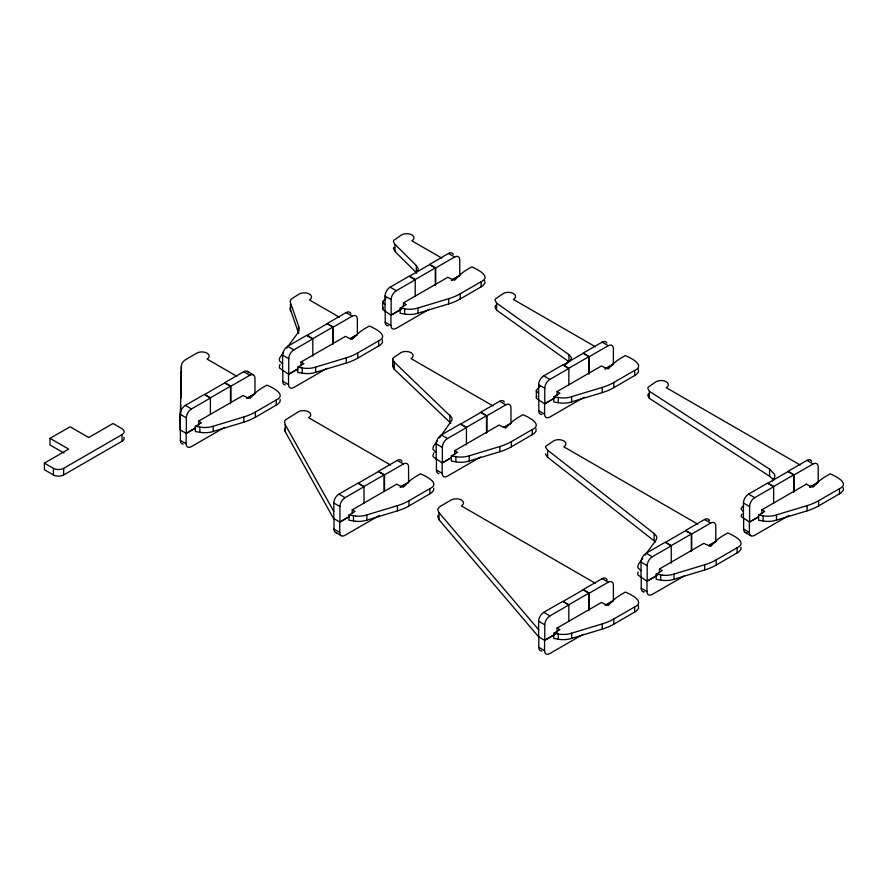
<?xml version="1.0" encoding="UTF-8"?>
<svg xmlns="http://www.w3.org/2000/svg" width="888" height="888" viewBox="0 0 888 888"><rect width="100%" height="100%" fill="white"/><g stroke="black" fill="none" stroke-linecap="round" stroke-linejoin="round"><path stroke-width="1.33" d="M180.197 422.799L181.474 364.979A17.05 9.846 0 0 1 185.104 359.973L196.781 353.147A7.237 4.185 0 0 1 207.026 353.147A7.237 4.185 0 0 1 207.026 359.063L236.874 376.29M195.271 428.282L186.336 433.444L180.197 429.892L180.697 405.05M180.841 398.146L181.341 366.2M181.341 373.293L181.474 372.072A17.05 9.846 0 0 1 181.563 371.672M638.072 572.039L637.75 573.837A8.969 5.173 0 0 0 638.206 575.202L647.174 581.252L657.231 575.446M280.042 364.346L279.32 366.899A8.969 5.173 0 0 0 279.776 368.265L288.744 374.314L297.691 369.153M383.172 307.603L382.75 308.669A5.428 3.13 0 0 0 382.917 309.69L391.153 315.196L401.21 309.39M536.785 396.292L536.363 397.347A5.428 3.13 0 0 0 536.53 398.379L544.766 403.885L554.822 398.079M433.921 452.647L432.933 455.588A8.969 5.173 0 0 0 433.388 456.954L442.357 463.003L451.304 457.842M648.584 393.65L648.173 394.294A7.504 4.329 0 0 0 647.874 395.604L649.394 398.39L769.596 476.234L773.781 480.042M283.516 352.481L279.82 357.631L279.32 359.807A8.969 5.173 0 0 0 279.776 361.172L282.606 363.68M286.735 348.085L297.191 333.821A22.944 13.253 0 0 0 298.535 325.885M437.129 441.17L433.433 446.32L432.933 448.496A8.969 5.173 0 0 0 433.388 449.861L436.219 452.358M439.549 437.873L451.903 420.224A12.821 7.404 0 0 0 451.537 417.26L394.294 362.171L392.685 359.418A7.204 4.163 0 0 1 392.929 358.13L400.788 352.68A7.237 4.185 0 0 1 411.022 352.68A7.237 4.185 0 0 1 411.022 358.586L492.962 405.894M642.757 558.319L638.472 564.191L637.75 566.744A8.969 5.173 0 0 0 638.206 568.109L641.036 570.618M645.165 555.033L655.888 540.381L656.72 538.128A11.156 6.438 0 0 0 656.288 535.964L654.145 533.544L547.63 450.172L545.698 447.541A6.438 3.719 0 0 1 545.865 446.276L553.579 440.892A7.237 4.185 0 0 1 563.813 440.892A7.237 4.185 0 0 1 563.813 446.808L697.691 524.098M496.059 305.128L495.382 306.071A7.504 4.329 0 0 0 495.082 307.392L496.603 310.167L568.942 361.76L568.942 354.667L496.603 303.074L495.082 300.288A7.504 4.329 0 0 1 495.382 298.979L503.196 293.551A7.237 4.185 0 0 1 513.431 293.551A7.237 4.185 0 0 1 513.431 299.467L595.371 346.764M742.035 514.008L741.18 515.606A5.428 3.13 0 0 0 741.347 516.627L749.583 522.133L758.53 516.971M772.527 480.919L774.758 476.867A14.708 8.492 0 0 0 774.458 474.248L769.596 469.142L649.394 391.297L647.874 388.511A7.504 4.329 0 0 1 648.173 387.19L655.988 381.762A7.237 4.185 0 0 1 666.233 381.762A7.237 4.185 0 0 1 666.233 387.679L800.11 464.979M608.202 605.427L612.742 600.887A54.967 31.735 0 0 1 621.478 594.316L625.363 592.074C629.592 593.894 646.142 601.487 634.687 606.915L613.797 618.98A47.974 27.695 0 0 1 602.275 623.887M710.611 546.298L715.151 541.769A54.967 31.735 0 0 1 723.887 535.187L727.772 532.944C732.001 534.765 748.551 542.368 737.096 547.796L716.205 559.851A47.974 27.695 0 0 1 704.684 564.768L672.127 574.614A17.294 9.99 0 0 1 662.77 575.191M742.612 506.36L741.18 508.502A5.428 3.13 0 0 0 741.347 509.534L743.445 511.488M415.884 272.605L417.793 270.174A9.824 5.672 0 0 0 417.926 268.054L416.328 265.545L394.661 244.067L393.495 241.636A7.504 4.329 0 0 1 393.784 240.326L401.598 234.898A7.237 4.185 0 0 1 411.843 234.898A7.237 4.185 0 0 1 411.843 240.815L441.691 258.042M386.291 297.635L382.75 301.565A5.428 3.13 0 0 0 382.917 302.597L385.015 304.551M539.904 386.324L536.363 390.254A5.428 3.13 0 0 0 536.53 391.286L538.628 393.24M565.201 364.935L570.14 360.683L571.295 358.641A7.859 4.54 0 0 0 571.206 357.298L568.942 354.667M280.186 399.5L279.986 401.876L277.733 404.24L255.367 417.238A47.974 27.695 0 0 1 243.845 422.155L211.288 432.012A17.294 9.99 0 0 1 201.931 432.578L195.349 431.557L195.349 426.351L201.931 427.361A17.294 9.99 0 0 0 211.3 426.806L243.845 416.949A47.974 27.695 0 0 0 255.367 412.043L276.257 399.977C287.712 394.55 271.162 386.946 266.933 385.137L263.048 387.379A54.967 31.735 0 0 0 254.301 393.95L249.772 398.49A32.623 18.837 0 0 1 243.101 395.471L198.623 421.145L198.623 425.052M304.34 373.448L297.758 372.427L297.758 367.221L304.34 368.243A17.294 9.99 0 0 0 313.708 367.688L346.253 357.82A47.974 27.695 0 0 0 357.775 352.913L378.665 340.848C390.121 335.42 373.571 327.827 369.341 326.007L365.456 328.249A54.967 31.735 0 0 0 356.71 334.832L352.181 339.36A32.623 18.837 0 0 1 345.51 336.341L301.032 362.015L301.032 365.923M484.515 280.308L485.003 283.15L482.55 285.98L460.184 298.99A47.974 27.695 0 0 1 448.662 303.907L416.106 313.753A17.294 9.99 0 0 1 406.748 314.33L400.166 313.298L400.166 308.103L406.748 309.113A17.294 9.99 0 0 0 416.117 308.558L448.662 298.701A47.974 27.695 0 0 0 460.184 293.795L481.074 281.729C492.529 276.301 475.979 268.698 471.75 266.888L467.865 269.131A54.967 31.735 0 0 0 459.129 275.702L454.589 280.231A32.623 18.837 0 0 1 447.918 277.223L403.441 302.897L403.441 306.793M304.34 373.448A17.294 9.99 0 0 0 313.708 372.893L346.253 363.026A47.974 27.695 0 0 0 357.775 358.119L380.142 345.11L382.395 342.746L382.395 339.904M355.544 516.061A17.294 9.99 0 0 0 364.913 515.495L397.458 505.638A47.974 27.695 0 0 0 408.98 500.732L429.87 488.666C441.325 483.239 424.775 475.635 420.546 473.826L416.661 476.068A54.967 31.735 0 0 0 407.925 482.639L403.385 487.179A32.623 18.837 0 0 1 396.714 484.16L352.236 509.834L352.236 513.73M536.008 428.593L536.008 431.435L533.755 433.799L511.388 446.808A47.974 27.695 0 0 1 499.866 451.715L467.31 461.571A17.294 9.99 0 0 1 457.953 462.137L451.37 461.116L451.37 455.91L457.953 456.932A17.294 9.99 0 0 0 467.321 456.377L499.866 446.509A47.974 27.695 0 0 0 511.388 441.602L532.278 429.537C543.734 424.109 527.183 416.516 522.954 414.696L519.069 416.938A54.967 31.735 0 0 0 510.334 423.521L505.794 428.049A32.623 18.837 0 0 1 499.123 425.03L454.656 450.704L454.656 454.612M355.544 521.267A17.294 9.99 0 0 0 364.913 520.701L397.458 510.844A47.974 27.695 0 0 0 408.98 505.938L431.346 492.929L433.599 490.553L433.799 488.189M569.73 402.453A17.294 9.99 0 0 1 560.361 403.019L553.779 401.987L553.779 396.781L560.361 397.802A17.294 9.99 0 0 0 569.73 397.247L602.275 387.39A47.974 27.695 0 0 0 613.797 382.484L634.687 370.418C646.142 364.99 629.592 357.387 625.363 355.577L621.478 357.809A54.967 31.735 0 0 0 612.742 364.391L608.202 368.92A32.623 18.837 0 0 1 601.531 365.911L557.065 391.586L557.065 395.482M569.719 402.442L602.275 392.585A47.974 27.695 0 0 0 613.797 387.679L636.163 374.669L638.616 371.839L638.128 368.997M557.065 633.288L557.065 628.082L559.928 629.736L553.779 633.288L553.779 638.494L560.361 639.504A17.294 9.99 0 0 0 569.73 638.949L602.275 629.093A47.974 27.695 0 0 0 613.797 624.186L636.163 611.177L638.616 608.336L638.128 605.494M843.234 487.723L843.434 490.087L840.98 492.929L818.614 505.927A47.974 27.695 0 0 1 807.092 510.844L774.536 520.69A17.294 9.99 0 0 1 765.179 521.267L758.596 520.235L758.596 515.04L765.179 516.05A17.294 9.99 0 0 0 774.547 515.495L807.092 505.638A47.974 27.695 0 0 0 818.614 500.732L839.504 488.666C850.959 483.239 834.409 475.635 830.18 473.826L826.295 476.068A54.967 31.735 0 0 0 817.559 482.639L813.02 487.179A32.623 18.837 0 0 1 806.348 484.16M659.473 572.86L659.473 568.964L662.337 570.618L656.188 574.159L656.188 579.365L662.77 580.386A17.294 9.99 0 0 0 672.138 579.831L704.684 569.963A47.974 27.695 0 0 0 716.205 565.057L738.572 552.047L740.825 549.683L741.025 547.319M50.028 438.35L70.108 426.762L88.745 437.518L113.009 423.509L122.022 428.715A7.237 4.185 0 0 1 122.022 434.621L122.022 441.247L63.647 474.947A7.237 4.185 0 0 1 53.413 474.947L44.4 469.741L44.4 463.125L68.676 449.106L50.028 438.35L50.028 444.977L64.014 453.047M44.4 463.125L53.413 468.331A7.237 4.185 0 0 0 63.647 468.331L122.022 434.621M180.197 429.892L180.197 414.285A7.237 4.185 -60 0 1 185.315 405.416L204.262 394.483L210.401 398.024L191.464 408.968A7.237 4.185 -60 0 0 186.336 417.837L186.336 433.444M248.418 372.638A7.237 4.185 -60 0 0 243.689 371.717L224.742 382.65L230.891 386.202L249.828 375.269A7.237 4.185 -60 0 1 254.956 378.221L254.956 393.828L247.83 397.946M282.606 370.773L282.606 355.167A7.237 4.185 -60 0 1 287.723 346.298L306.671 335.353L312.809 338.905L293.873 349.839A7.237 4.185 -60 0 0 288.744 358.708L288.744 374.314M350.949 313.808A7.237 4.185 -60 0 0 346.098 312.587L327.15 323.532L333.3 327.073L352.236 316.139A7.237 4.185 -60 0 1 357.365 319.092L357.365 334.709L350.238 338.816M385.015 311.644L385.015 296.037A7.237 4.185 -60 0 1 390.132 287.168L409.079 276.224L415.218 279.776L396.281 290.72A7.237 4.185 -60 0 0 391.153 299.589L391.153 315.196M453.235 254.39A7.237 4.185 -60 0 0 448.507 253.469L429.559 264.402L435.708 267.954L454.656 257.009A7.237 4.185 -60 0 1 459.773 259.973L459.773 275.58L451.459 280.375M230.48 386.202L224.742 382.894L204.673 394.483L210.401 397.791L230.48 386.202L230.48 403.685M332.889 327.073L327.15 323.765L307.082 335.353L312.809 338.661L332.889 327.073L332.889 344.566M435.298 267.954L429.559 264.635L409.49 276.224L415.218 279.542L435.298 267.954L435.298 285.437M195.349 426.351L201.498 422.799L198.623 421.145M297.758 367.221L303.907 363.68L301.032 362.015M400.166 308.103L406.316 304.551L403.441 302.897M195.382 427.983L186.136 433.322L186.136 443.734A7.237 4.185 -60 0 0 191.253 446.686L224.609 427.428M246.653 398.379L254.745 393.706M297.791 368.864L288.545 374.203L288.545 384.604A7.237 4.185 -60 0 0 293.662 387.568L327.017 368.309M350.227 338.594L357.154 334.587M401.354 309.068L390.953 315.074L390.953 325.485A7.237 4.185 -60 0 0 396.07 328.438L429.426 309.179M451.481 280.131L459.562 275.458M333.81 518.581L333.81 502.974A7.237 4.185 -60 0 1 338.927 494.105L357.875 483.172L364.013 486.713L345.077 497.657A7.237 4.185 -60 0 0 339.949 506.526L339.949 522.133L333.422 518.348L285.226 431.746L284.571 429.082A10.245 5.916 0 0 1 284.626 428.726M402.031 461.327A7.237 4.185 -60 0 0 397.302 460.406L378.355 471.339L384.504 474.891L403.441 463.947A7.237 4.185 -60 0 1 408.569 466.91L408.569 482.517L400.255 487.312M436.219 459.462L436.219 443.845A7.237 4.185 -60 0 1 441.336 434.976L460.284 424.042L466.433 427.594L447.485 438.528A7.237 4.185 -60 0 0 442.357 447.397L442.357 463.003M504.306 401.92A7.237 4.185 -60 0 0 499.711 401.276L480.763 412.221L486.913 415.762L505.86 404.828A7.237 4.185 -60 0 1 510.977 407.781L510.977 423.387L503.851 427.505M538.628 400.333L538.628 384.726A7.237 4.185 -60 0 1 543.745 375.857L562.692 364.913L568.842 368.465L549.894 379.398A7.237 4.185 -60 0 0 544.766 388.267L544.766 403.885M606.848 343.068A7.237 4.185 -60 0 0 602.12 342.158L583.172 353.091L589.321 356.643L608.269 345.698A7.237 4.185 -60 0 1 613.386 348.662L613.386 364.269L605.072 369.064M384.093 474.891L378.355 471.584L358.286 483.172L364.013 486.48L384.093 474.891L384.093 491.031M486.502 415.762L480.763 412.454L460.694 424.042L466.433 427.35L486.502 415.762L486.502 433.255M588.91 356.643L583.172 353.324L563.103 364.913L568.842 368.231L588.91 356.643L588.91 374.126M355.544 521.256L348.962 520.235L348.962 515.04L355.111 511.488L352.236 509.834M451.37 455.91L457.52 452.358L454.656 450.704M553.779 396.781L559.928 393.24L557.065 391.586M348.995 516.672L339.749 522.011L339.749 532.423A7.237 4.185 -60 0 0 344.866 535.375L379.42 515.429M400.266 487.068L408.358 482.395M451.404 457.553L442.157 462.892L442.157 473.293A7.237 4.185 -60 0 0 447.275 476.246L480.63 456.987M503.84 427.272L510.767 423.276M554.967 397.757L544.566 403.763L544.566 414.163A7.237 4.185 -60 0 0 549.683 417.127L584.237 397.18M605.094 368.82L613.175 364.147M339.949 522.133L348.895 516.971M538.628 636.829L538.628 621.223A7.237 4.185 -60 0 1 543.745 612.354L562.692 601.42L568.842 604.961L549.894 615.906A7.237 4.185 -60 0 0 544.766 624.775L544.766 640.381L538.628 636.829L439.005 519.735L437.773 516.86A8.281 4.784 0 0 1 438.161 515.517M606.715 579.298A7.237 4.185 -60 0 0 602.12 578.654L583.172 589.588L589.321 593.14L608.269 582.206A7.237 4.185 -60 0 1 613.386 585.159L613.386 600.765L606.26 604.883M641.036 577.711L641.036 562.104A7.237 4.185 -60 0 1 646.153 553.235L665.101 542.291L671.25 545.843L652.303 556.776A7.237 4.185 -60 0 0 647.174 565.645L647.174 581.252M708.968 519.924A7.237 4.185 -60 0 0 704.528 519.524L685.58 530.469L691.73 534.01L710.678 523.076A7.237 4.185 -60 0 1 715.795 526.029L715.795 541.647L708.668 545.754M743.445 518.581L743.445 502.974A7.237 4.185 -60 0 1 748.562 494.105L767.51 483.172L773.659 486.713L754.711 497.657A7.237 4.185 -60 0 0 749.583 506.526L749.583 522.133M810.999 460.373A7.237 4.185 -60 0 0 806.937 460.406L787.989 471.339L794.138 474.891L813.086 463.947A7.237 4.185 -60 0 1 818.203 466.91L818.203 482.517L809.889 487.312M588.91 593.14L583.172 589.832L563.103 601.42L568.842 604.728L588.91 593.14L588.91 610.622M691.319 534.01L685.58 530.702L665.512 542.291L671.25 545.598L691.319 534.01L691.319 551.504M793.728 474.891L787.989 471.584L767.92 483.172L773.659 486.48L793.728 474.891L793.728 492.374M557.065 628.082L601.509 602.419A32.623 18.837 0 0 0 608.191 605.438M659.473 568.964L703.929 543.29A32.623 18.837 0 0 0 710.6 546.309M761.882 513.73L761.882 509.834L806.337 484.171M758.596 515.04L764.746 511.488L761.882 509.834M554.967 634.254L544.566 640.259L544.566 650.671A7.237 4.185 -60 0 0 549.683 653.624L583.039 634.365M605.094 605.316L613.175 600.654M656.221 575.801L646.975 581.14L646.975 591.541A7.237 4.185 -60 0 0 652.092 594.505L684.26 575.935M708.657 545.532L715.584 541.525M758.63 516.672L749.383 522.011L749.383 532.423A7.237 4.185 -60 0 0 754.5 535.375L789.055 515.429M809.912 487.068L817.992 482.395M544.766 640.381L554.822 634.576M553.779 633.288L560.361 634.31A17.294 9.99 0 0 0 569.73 633.755L602.275 623.887L602.275 629.093M355.544 516.05L348.962 515.04M662.77 575.18L656.188 574.159M448.507 253.469L454.656 257.009M602.12 342.158L608.269 345.698M806.937 460.406L813.086 463.947M390.132 287.168L396.281 290.72M543.745 375.857L549.894 379.398M748.562 494.105L754.711 497.657M385.015 296.037L391.153 299.589M538.628 384.726L544.766 388.267M743.445 502.974L749.583 506.526M385.214 311.766L385.214 322.166L390.953 325.485M538.827 400.455L538.827 410.855L544.566 414.163M743.645 518.703L743.645 529.104L749.383 532.423M745.143 532.423L750.882 535.73M346.098 312.587L352.236 316.139M499.711 401.276L505.86 404.828M704.528 519.524L710.678 523.076M339.283 317.171L309.435 299.933A7.237 4.185 0 0 0 309.435 294.028A7.237 4.185 0 0 0 299.189 294.028L291.597 298.856A11.933 6.893 0 0 0 290.154 301.676L298.512 325.885L298.512 332.978L290.154 308.769A11.933 6.893 0 0 1 290.809 306.971M287.723 346.298L293.873 349.839M441.336 434.976L447.485 438.528M646.153 553.235L652.303 556.776M282.606 355.167L288.744 358.708M436.219 443.845L442.357 447.397M641.036 562.104L647.174 565.645M282.806 370.884L282.806 381.296L288.545 384.604M436.419 459.573L436.419 469.985L442.157 473.293M641.236 577.833L641.236 588.233L646.975 591.541M247.308 371.362L253.457 374.903M243.689 371.717L249.828 375.269M397.302 460.406L403.441 463.947M602.12 578.654L608.269 582.206M390.542 465.023L308.613 417.715A7.237 4.185 0 0 0 308.613 411.799A7.237 4.185 0 0 0 298.379 411.799L285.448 419.913A10.245 5.916 0 0 0 284.571 421.989L285.226 424.653L333.81 511.488M595.282 583.227L461.405 505.927A7.237 4.185 0 0 0 461.405 500.022A7.237 4.185 0 0 0 451.171 500.022L440.437 506.227L438.161 508.424A8.281 4.784 0 0 0 437.773 509.768L439.005 512.642L538.628 629.736M185.315 405.416L191.464 408.968M338.927 494.105L345.077 497.657M543.745 612.354L549.894 615.906M180.197 414.285L186.336 417.837M333.81 502.974L339.949 506.526M538.628 621.223L544.766 624.775M180.397 430.014L180.397 440.426L186.136 443.734M334.01 518.703L334.01 529.104L339.749 532.423M538.827 636.951L538.827 647.363L544.566 650.671M335.509 532.423L341.247 535.73M545.754 453.69A6.438 3.719 0 0 0 545.698 454.634L547.63 457.265L655.577 542.013M392.929 365.223A7.204 4.163 0 0 0 392.685 366.511L394.294 369.264L450.849 423.265M393.784 247.419A7.504 4.329 0 0 0 393.495 248.74L395.005 251.515L416.672 272.993M839.504 488.666L839.504 493.872M818.614 500.732L818.614 505.927M807.092 505.638L807.092 510.844M794.138 474.891L794.138 491.208M776.478 514.973L776.478 520.179M773.659 486.48L773.659 503.03M769.596 469.142L769.596 476.234M763.103 515.784L763.103 520.979M737.096 547.796L737.096 552.991M716.205 559.851L716.205 565.057M704.684 564.757L704.684 569.963M691.73 534.01L691.73 550.338M674.059 574.103L674.059 579.309M671.25 545.598L671.25 563.092M660.694 574.902L660.694 580.108M654.145 533.544L654.145 540.648M649.394 391.297L649.394 398.39M634.687 370.418L634.687 375.624M634.687 606.915L634.687 612.121M613.797 382.473L613.797 387.679M613.797 618.98L613.797 624.186M602.275 387.39L602.275 392.585M589.321 356.643L589.321 372.96M589.321 593.14L589.321 609.457M571.65 396.725L571.65 401.931M571.65 633.222L571.65 638.428M568.842 368.231L568.842 384.781M568.842 604.728L568.842 621.289M558.286 397.524L558.286 402.73M558.286 634.032L558.286 639.238M547.63 450.172L547.63 457.265M536.352 390.52L536.352 397.613M532.278 429.537L532.278 434.743M511.388 441.602L511.388 446.808M499.866 446.509L499.866 451.715M496.603 303.074L496.603 310.167M486.913 415.762L486.913 432.079M481.074 281.729L481.074 286.935M469.241 455.855L469.241 461.05M466.433 427.35L466.433 444.844M460.184 293.795L460.184 298.99M455.877 456.654L455.877 461.86M449.872 415.085L449.872 422.177M448.662 298.701L448.662 303.907M439.005 512.642L439.005 519.735M435.708 267.954L435.708 284.271M429.87 488.666L429.87 493.872M418.037 308.036L418.037 313.242M416.328 265.545L416.328 272.638M415.218 279.542L415.218 296.093M408.98 500.732L408.98 505.927M404.673 308.846L404.673 314.041M397.458 505.638L397.458 510.844M395.005 244.422L395.005 251.515M394.294 362.171L394.294 369.264M392.685 359.096L392.685 366.189M384.504 474.891L384.504 491.208M382.728 301.831L382.728 308.924M378.665 340.848L378.665 346.054M366.833 514.973L366.833 520.179M364.013 486.48L364.013 503.03M357.775 352.913L357.775 358.119M353.468 515.784L353.468 520.979M346.253 357.82L346.253 363.026M333.3 327.073L333.3 343.401M315.629 367.166L315.629 372.361M312.809 338.661L312.809 356.155M302.264 367.965L302.264 373.171M290.454 304.029L290.454 311.122M285.226 424.653L285.226 431.746M276.257 399.977L276.257 405.183M255.367 412.043L255.367 417.238M243.845 416.949L243.845 422.155M230.891 386.202L230.891 402.519M213.22 426.284L213.22 431.49M210.401 397.791L210.401 414.341M199.856 427.095L199.856 432.29M63.647 468.331L63.647 474.947M53.413 468.331L53.413 474.947M709.124 520.179A7.237 4.185 -60 0 1 709.379 520.745M298.535 332.978A22.944 13.253 0 0 1 298.679 333.389M606.97 579.864A7.237 4.185 -60 0 1 607.07 580.186M811.199 460.572A7.237 4.185 -60 0 1 811.665 461.327M123.898 437.207A7.237 4.185 0 0 1 122.022 441.247M747.119 532.7A7.237 4.185 -60 0 1 743.645 529.104M541.991 414.496A7.237 4.185 -60 0 1 538.827 410.855M388.378 325.807A7.237 4.185 -60 0 1 385.214 322.166M285.37 384.937A7.237 4.185 -60 0 1 282.806 381.296M438.983 473.626A7.237 4.185 -60 0 1 436.419 469.985M644.399 591.874A7.237 4.185 -60 0 1 643.511 591.841M643.245 591.763A7.237 4.185 -60 0 1 641.236 588.233M541.991 650.993A7.237 4.185 -60 0 1 538.827 647.363M336.874 532.767A7.237 4.185 -60 0 1 334.01 529.104M183.25 444.078A7.237 4.185 -60 0 1 180.397 440.426"/></g></svg>
